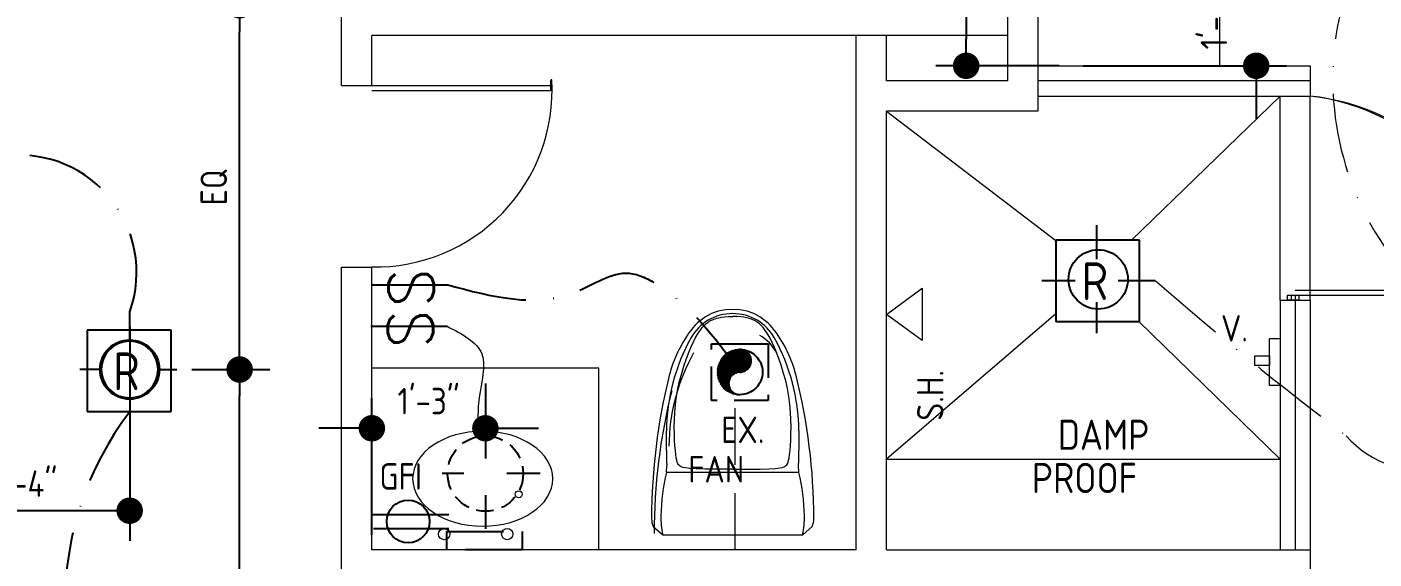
# Model space of a CAD drawing. Header units: feet. Extents: x 57903 to 63568, y -124112 to -112262.
# Drawn here: x 62210.9 to 62388.9, y -123507.3 to -123436.9 of the extents above; entities that cross this region are included whole.
import ezdxf

# ---------------------------------------------------------------- set-up
doc = ezdxf.new("R2010")
doc.units = ezdxf.units.FT
doc.header["$LTSCALE"] = 30
doc.header["$MEASUREMENT"] = 0
for name, pattern in [('DASHED2', [0.375, 0.25, -0.125]), ('HIDDEN', [0.375, 0.25, -0.125]), ('Solid', [0]), ('WIRE3', [0.59, 0.35, -0.12, 0, -0.12])]:
    doc.linetypes.add(name, pattern=pattern)
for name, color, linetype, lineweight in [('DIMS', 137, 'Continuous', 15), ('ELECTRICAL WALLS', 65, 'Continuous', 9), ('FIXTURES', 2, 'Continuous', 15), ('L1', 251, 'Continuous', 13)]:
    doc.layers.add(name, color=color, linetype=linetype, lineweight=lineweight)
for name, color, linetype in [('ELECTRICAL', 164, 'HIDDEN'), ('ELECTRICAL WIRING', 137, 'WIRE3'), ('TEXT', 7, 'Continuous')]:
    doc.layers.add(name, color=color, linetype=linetype)
doc.styles.add('ARCH', font='ARCHITXT.SHX')
doc.styles.add('ROMANS', font='romans')
doc.styles.add('TEXT1', font='ARCHITXT.shx')
doc.dimstyles.new('ARCHITECTURAL', dxfattribs={"dimtxt": 3.5, "dimasz": 3.5, "dimexe": 4, "dimexo": 2, "dimgap": 1.5, "dimtad": 1, "dimdec": 1, "dimzin": 3, "dimdsep": 46, "dimlunit": 4, "dimtxsty": 'ARCH', "dimblk": 'DOT', "dimcen": 0.0625, "dimadec": 0, "dimazin": 0, "dimtfac": 1, "dimtdec": 1, "dimtix": 1, "dimtofl": 0, "dimtmove": 1, "dimatfit": 2, "dimldrblk": 'DOTSMALL', "dimfxl": 1, "dimtolj": 1, "dimtzin": 0, "dimarcsym": 0})

# ---------------------------------------------------------------- blocks, each defined once
blk = doc.blocks.new('LT')
at = {"layer": 'ELECTRICAL', "linetype": 'Continuous'}
for p, q in [((0, 2.83), (0, 5.75)), ((-2.83, 0), (-4.69, 0)), ((2.83, 0), (4.95, 0)), ((0, -2.83), (0, -5.6))]:
    blk.add_line(p, q, dxfattribs=at)
blk.add_circle((0, 0), 2.83, dxfattribs=at)
blk = doc.blocks.new('_Dot')
at = {"layer": 'DIMS', "color": 0, "lineweight": -2}
blk.add_line((-0.5, 0), (-1, 0), dxfattribs=at)
at = {"layer": 'DIMS', "color": 0, "const_width": 0.5}
blk.add_lwpolyline([(-0.25, 0, 1), (0.25, 0, 1)], format="xyb", close=True, dxfattribs=at)
blk = doc.blocks.new('*D724')
at = {"layer": 'Defpoints', "color": 0, "linetype": 'Solid', "transparency": 16777216}
for p in [(62196.44, -123474.58), (62224.44, -123474.58), (62196.44, -123500.88)]:
    blk.add_point(p, dxfattribs=at)
at = {"layer": 'DIMS', "color": 0, "linetype": 'Solid', "lineweight": -2, "transparency": 16777216}
for p, q in [((62196.44, -123476.58), (62196.44, -123504.88)), ((62224.44, -123476.58), (62224.44, -123504.88)), ((62220.94, -123500.88), (62199.94, -123500.88))]:
    blk.add_line(p, q, dxfattribs=at)
at = {"layer": 'DIMS', "color": 0, "linetype": 'Solid', "lineweight": -2, "transparency": 16777216, "xscale": 3.5, "yscale": 3.5, "zscale": 3.5, "rotation": 180}
blk.add_blockref('_Dot', (62196.44, -123500.88), dxfattribs=at)
at = {"layer": 'DIMS', "color": 0, "linetype": 'Solid', "lineweight": -2, "transparency": 16777216, "xscale": 3.5, "yscale": 3.5, "zscale": 3.5}
blk.add_blockref('_Dot', (62224.44, -123500.88), dxfattribs=at)
at = {"layer": 'DIMS', "color": 0, "linetype": 'Solid', "transparency": 16777216, "insert": (62210.44, -123497.3), "char_height": 3.5, "attachment_point": 5, "style": 'ARCH'}
blk.add_mtext('\\A1;2\'-4"', dxfattribs=at)
blk = doc.blocks.new('_DotSmall')
at = {"layer": 'DIMS', "color": 0, "const_width": 0.5}
blk.add_lwpolyline([(-0.0625, 0, 1), (0.0625, 0, 1)], format="xyb", close=True, dxfattribs=at)
blk = doc.blocks.new('*D757')
at = {"layer": 'Defpoints', "color": 0, "linetype": 'Solid', "transparency": 16777216}
for p in [(62361.48, -123427.55), (62348.41, -123442.05), (62373.29, -123442.05)]:
    blk.add_point(p, dxfattribs=at)
at = {"layer": 'DIMS', "color": 0, "linetype": 'Solid', "lineweight": -2, "transparency": 16777216}
for p, q in [((62373.29, -123424.05), (62373.29, -123420.55)), ((62363.48, -123427.55), (62377.29, -123427.55)), ((62350.41, -123442.05), (62377.29, -123442.05)), ((62373.29, -123445.55), (62373.29, -123449.05))]:
    blk.add_line(p, q, dxfattribs=at)
at = {"layer": 'DIMS', "color": 0, "linetype": 'Solid', "lineweight": -2, "transparency": 16777216, "xscale": 3.5, "yscale": 3.5, "zscale": 3.5}
for p, rotation in [((62373.29, -123427.55), 270), ((62373.29, -123442.05), 90)]:
    blk.add_blockref('_Dot', p, dxfattribs=dict(at, rotation=rotation))
at = {"layer": 'DIMS', "color": 0, "linetype": 'Solid', "transparency": 16777216, "insert": (62367.7, -123434.8), "char_height": 3.5, "attachment_point": 5, "rotation": 90, "style": 'ARCH'}
blk.add_mtext('\\A1;1\'-2{\\H1x;\\S1/2;}"', dxfattribs=at)
blk = doc.blocks.new('*D759')
at = {"layer": 'Defpoints', "color": 0, "transparency": 16777216}
for p in [(62349.26, -123406.05), (62334.97, -123442.05), (62349.26, -123442.05)]:
    blk.add_point(p, dxfattribs=at)
at = {"layer": 'DIMS', "color": 0, "lineweight": -2, "transparency": 16777216}
for p, q in [((62347.26, -123406.05), (62330.97, -123406.05)), ((62334.97, -123409.55), (62334.97, -123438.55)), ((62347.26, -123442.05), (62330.97, -123442.05))]:
    blk.add_line(p, q, dxfattribs=at)
at = {"layer": 'DIMS', "color": 0, "lineweight": -2, "transparency": 16777216, "xscale": 3.5, "yscale": 3.5, "zscale": 3.5}
for p, rotation in [((62334.97, -123406.05), 90), ((62334.97, -123442.05), 270)]:
    blk.add_blockref('_Dot', p, dxfattribs=dict(at, rotation=rotation))
at = {"layer": 'DIMS', "color": 0, "transparency": 16777216, "insert": (62331.39, -123424.05), "char_height": 3.5, "attachment_point": 5, "rotation": 90, "style": 'ARCH'}
blk.add_mtext('\\A1;3\'-0"', dxfattribs=at)
blk = doc.blocks.new('*D762')
at = {"layer": 'Defpoints', "color": 0, "transparency": 16777216}
for p in [(62271.44, -123482.05), (62256.44, -123489.98), (62256.44, -123506.05)]:
    blk.add_point(p, dxfattribs=at)
at = {"layer": 'DIMS', "color": 0, "lineweight": -2, "transparency": 16777216}
for p, q in [((62271.44, -123484.05), (62271.44, -123493.98)), ((62256.44, -123504.05), (62256.44, -123485.98)), ((62252.94, -123489.98), (62249.44, -123489.98)), ((62274.94, -123489.98), (62278.44, -123489.98))]:
    blk.add_line(p, q, dxfattribs=at)
at = {"layer": 'DIMS', "color": 0, "lineweight": -2, "transparency": 16777216, "xscale": 3.5, "yscale": 3.5, "zscale": 3.5}
blk.add_blockref('_Dot', (62256.44, -123489.98), dxfattribs=at)
at = {"layer": 'DIMS', "color": 0, "lineweight": -2, "transparency": 16777216, "xscale": 3.5, "yscale": 3.5, "zscale": 3.5, "rotation": 180}
blk.add_blockref('_Dot', (62271.44, -123489.98), dxfattribs=at)
at = {"layer": 'DIMS', "color": 0, "transparency": 16777216, "insert": (62263.94, -123486.39), "char_height": 3.5, "attachment_point": 5, "style": 'ARCH'}
blk.add_mtext('\\A1;1\'-3"', dxfattribs=at)
blk = doc.blocks.new('*D775')
at = {"layer": 'Defpoints', "color": 0, "transparency": 16777216}
for p in [(62224.44, -123434.05), (62238.97, -123434.05), (62230.66, -123482.21)]:
    blk.add_point(p, dxfattribs=at)
at = {"layer": 'DIMS', "color": 0, "lineweight": -2, "transparency": 16777216}
for p, q in [((62226.44, -123434.05), (62242.97, -123434.05)), ((62238.97, -123478.71), (62238.97, -123437.55)), ((62232.66, -123482.21), (62242.97, -123482.21))]:
    blk.add_line(p, q, dxfattribs=at)
at = {"layer": 'DIMS', "color": 0, "lineweight": -2, "transparency": 16777216, "xscale": 3.5, "yscale": 3.5, "zscale": 3.5}
for p, rotation in [((62238.97, -123434.05), 90), ((62238.97, -123482.21), 270)]:
    blk.add_blockref('_Dot', p, dxfattribs=dict(at, rotation=rotation))
at = {"layer": 'DIMS', "color": 0, "transparency": 16777216, "insert": (62235.56, -123458.13), "char_height": 3.5, "attachment_point": 5, "rotation": 90, "style": 'ARCH'}
blk.add_mtext('\\A1;EQ', dxfattribs=at)
blk = doc.blocks.new('*D776')
at = {"layer": 'Defpoints', "color": 0, "transparency": 16777216}
for p in [(62230.66, -123482.21), (62238.97, -123482.21), (62229.92, -123546.08)]:
    blk.add_point(p, dxfattribs=at)
at = {"layer": 'DIMS', "color": 0, "lineweight": -2, "transparency": 16777216}
for p, q in [((62232.66, -123482.21), (62242.97, -123482.21)), ((62238.97, -123542.58), (62238.97, -123485.71)), ((62231.92, -123546.08), (62242.97, -123546.08))]:
    blk.add_line(p, q, dxfattribs=at)
at = {"layer": 'DIMS', "color": 0, "lineweight": -2, "transparency": 16777216, "xscale": 3.5, "yscale": 3.5, "zscale": 3.5}
for p, rotation in [((62238.97, -123482.21), 90), ((62238.97, -123546.08), 270)]:
    blk.add_blockref('_Dot', p, dxfattribs=dict(at, rotation=rotation))
at = {"layer": 'DIMS', "color": 0, "transparency": 16777216, "insert": (62235.56, -123514.15), "char_height": 3.5, "attachment_point": 5, "rotation": 90, "style": 'ARCH'}
blk.add_mtext('\\A1;EQ', dxfattribs=at)

msp = doc.modelspace()

# ---------------------------------------------------------------- linework, layer by layer
at = {"color": 0}
for p, q in [((62302.09, -123482.67), (62305.19, -123479.57)), ((62302.09, -123482.5), (62305.02, -123479.57)), ((62302.1, -123482.31), (62304.83, -123479.58)), ((62302.1, -123482.84), (62305.35, -123479.59)), ((62302.12, -123482.11), (62304.63, -123479.6)), ((62302.12, -123483), (62305.49, -123479.63)), ((62302.15, -123483.15), (62305.62, -123479.67)), ((62302.16, -123481.9), (62304.42, -123479.64)), ((62302.18, -123483.29), (62305.74, -123479.73)), ((62302.22, -123483.43), (62305.86, -123479.79)), ((62302.23, -123481.65), (62304.17, -123479.71)), ((62302.26, -123483.56), (62305.96, -123479.86)), ((62302.31, -123483.69), (62306.06, -123479.94)), ((62302.33, -123481.37), (62303.89, -123479.81)), ((62302.37, -123483.81), (62306.15, -123480.03)), ((62302.42, -123483.93), (62306.23, -123480.12)), ((62302.49, -123484.04), (62306.31, -123480.22)), ((62302.52, -123481.01), (62303.53, -123480)), ((62302.55, -123484.15), (62306.37, -123480.33)), ((62302.62, -123484.26), (62306.43, -123480.45)), ((62304.59, -123482.64), (62302.7, -123480.75)), ((62304.72, -123482.6), (62302.78, -123480.65)), ((62304.87, -123482.57), (62302.86, -123480.56)), ((62305.03, -123482.56), (62302.94, -123480.46)), ((62305.2, -123482.55), (62303.03, -123480.38)), ((62305.36, -123482.53), (62303.13, -123480.29)), ((62305.5, -123482.49), (62303.22, -123480.21)), ((62305.63, -123482.45), (62303.32, -123480.14)), ((62305.75, -123482.39), (62303.43, -123480.07)), ((62305.86, -123482.33), (62303.53, -123480)), ((62305.97, -123482.26), (62303.65, -123479.93)), ((62306.07, -123482.18), (62303.76, -123479.87)), ((62306.16, -123482.09), (62303.88, -123479.82)), ((62306.24, -123482), (62304.01, -123479.77)), ((62306.31, -123481.9), (62304.14, -123479.72)), ((62304.26, -123482.8), (62306.48, -123480.57)), ((62306.38, -123481.79), (62304.27, -123479.68)), ((62306.44, -123481.67), (62304.41, -123479.64)), ((62306.49, -123481.54), (62304.56, -123479.61)), ((62304.6, -123482.63), (62306.52, -123480.71)), ((62306.53, -123481.4), (62304.71, -123479.59)), ((62306.55, -123481.25), (62304.88, -123479.58)), ((62306.57, -123481.09), (62305.05, -123479.57)), ((62306.56, -123480.91), (62305.23, -123479.58)), ((62306.52, -123480.69), (62305.44, -123479.62)), ((62306.42, -123480.41), (62305.72, -123479.72)), ((62303.59, -123483.93), (62302.09, -123482.43)), ((62303.61, -123483.77), (62302.1, -123482.27)), ((62303.64, -123483.63), (62302.12, -123482.11)), ((62303.69, -123483.5), (62302.15, -123481.96)), ((62303.74, -123483.38), (62302.18, -123481.82)), ((62303.8, -123483.26), (62302.22, -123481.68)), ((62303.87, -123483.16), (62302.26, -123481.55)), ((62303.95, -123483.06), (62302.31, -123481.42)), ((62304.04, -123482.97), (62302.37, -123481.3)), ((62304.13, -123482.89), (62302.42, -123481.18)), ((62304.23, -123482.81), (62302.49, -123481.07)), ((62304.34, -123482.75), (62302.55, -123480.96)), ((62304.46, -123482.69), (62302.62, -123480.85)), ((62304.84, -123482.57), (62306.55, -123480.86)), ((62305.03, -123482.56), (62306.57, -123481.02)), ((62305.21, -123482.55), (62306.56, -123481.2)), ((62305.43, -123482.51), (62306.53, -123481.41)), ((62305.69, -123482.42), (62306.43, -123481.68)), ((62303.58, -123484.1), (62302.09, -123482.61)), ((62303.6, -123484.3), (62302.1, -123482.79)), ((62303.66, -123484.54), (62302.12, -123482.99)), ((62303.84, -123484.89), (62302.16, -123483.21)), ((62304.18, -123485.4), (62302.23, -123483.45)), ((62303.9, -123485.3), (62302.33, -123483.73)), ((62303.54, -123485.11), (62302.52, -123484.09)), ((62302.7, -123484.36), (62303.82, -123483.23)), ((62302.77, -123484.46), (62303.66, -123483.57)), ((62302.86, -123484.55), (62303.6, -123483.81)), ((62302.94, -123484.64), (62303.58, -123484)), ((62303.03, -123484.73), (62303.59, -123484.17)), ((62303.12, -123484.81), (62303.61, -123484.33)), ((62303.22, -123484.89), (62303.64, -123484.47)), ((62303.32, -123484.97), (62303.69, -123484.6)), ((62303.42, -123485.04), (62303.74, -123484.72)), ((62303.53, -123485.11), (62303.81, -123484.84)), ((62303.64, -123485.18), (62303.88, -123484.94)), ((62303.76, -123485.24), (62303.96, -123485.04)), ((62303.88, -123485.29), (62304.04, -123485.13)), ((62304.01, -123485.34), (62304.14, -123485.21)), ((62304.14, -123485.39), (62304.24, -123485.29)), ((62304.42, -123485.47), (62304.23, -123485.28)), ((62304.27, -123485.43), (62304.35, -123485.35)), ((62304.41, -123485.47), (62304.47, -123485.41)), ((62304.56, -123485.5), (62304.59, -123485.46)), ((62304.64, -123485.51), (62304.59, -123485.46)), ((62304.71, -123485.52), (62304.73, -123485.5)), ((62304.83, -123485.53), (62304.82, -123485.52)), ((62304.87, -123485.53), (62304.88, -123485.53)), ((62305.02, -123485.54), (62305.02, -123485.54)), ((62305.04, -123485.54), (62305.04, -123485.54))]:
    msp.add_line(p, q, dxfattribs=at)
at = {"layer": 'DIMS', "linetype": 'Solid'}
msp.add_open_spline([(62266.37, -123476.5), (62268.35, -123477.51), (62272.29, -123479.52), (62270.51, -123485.09), (62270.46, -123488), (62270.44, -123489.02)], degree=3, knots=[0, 0, 0, 0, 5.856561, 11.63714, 14.755758, 14.755758, 14.755758, 14.755758], dxfattribs=at)
at = {"layer": 'ELECTRICAL'}
for p, q in [((62352.21, -123467.6), (62352.21, -123463.13)), ((62344.98, -123470.45), (62349.36, -123470.45)), ((62355.06, -123470.45), (62359.93, -123470.45)), ((62352.21, -123477.41), (62352.21, -123473.31)), ((62301.33, -123478.81), (62308.82, -123478.81)), ((62271.44, -123489.02), (62271.44, -123493.12)), ((62268.59, -123495.97), (62265.75, -123495.95)), ((62278.67, -123495.97), (62274.29, -123495.97)), ((62271.44, -123498.83), (62271.44, -123503.29)), ((62266.33, -123506.05), (62266.33, -123503.61)), ((62266.33, -123503.61), (62276.28, -123503.61)), ((62276.28, -123503.61), (62276.28, -123506.05)), ((62276.28, -123506.05), (62266.33, -123506.05))]:
    msp.add_line(p, q, dxfattribs=at)
at = {"layer": 'ELECTRICAL', "linetype": 'Continuous'}
for p, q in [((62346.8, -123465.1), (62346.8, -123475.86)), ((62357.89, -123465.1), (62346.8, -123465.1)), ((62357.89, -123475.86), (62357.89, -123465.1)), ((62218.83, -123477.02), (62218.83, -123487.78)), ((62229.92, -123477.02), (62218.83, -123477.02)), ((62229.92, -123487.78), (62229.92, -123477.02)), ((62346.8, -123475.86), (62357.89, -123475.86)), ((62218.83, -123487.78), (62229.92, -123487.78))]:
    msp.add_line(p, q, dxfattribs=at)
at = {"layer": 'ELECTRICAL', "color": 2, "linetype": 'Continuous'}
for p, q in [((62256.44, -123471.03), (62266.5, -123471.03)), ((62256.31, -123476.5), (62266.37, -123476.5))]:
    msp.add_line(p, q, dxfattribs=at)
at = {"layer": 'ELECTRICAL', "color": 66, "linetype": 'Continuous'}
for p, q in [((62256.44, -123501.36), (62266.62, -123501.36)), ((62256.65, -123503.25), (62266.62, -123503.25))]:
    msp.add_line(p, q, dxfattribs=at)
at = {"layer": 'ELECTRICAL', "ltscale": 0.6}
msp.add_lwpolyline([(62301.33, -123478.81), (62308.82, -123478.81), (62308.82, -123486.3), (62301.33, -123486.3)], close=True, dxfattribs=at)
at = {"layer": 'ELECTRICAL', "linetype": 'Continuous'}
for centre in [(62352.42, -123470.29), (62224.44, -123482.21)]:
    msp.add_circle(centre, 3.92, dxfattribs=at)
at = {"layer": 'ELECTRICAL', "color": 5}
msp.add_circle((62305.07, -123482.55), 2.99, dxfattribs=at)
at = {"layer": 'ELECTRICAL', "ltscale": 0.3}
msp.add_circle((62271.44, -123495.97), 4.99, dxfattribs=at)
at = {"layer": 'ELECTRICAL', "color": 66, "linetype": 'Continuous'}
msp.add_circle((62261.23, -123502.3), 2.83, dxfattribs=at)
at = {"layer": 'ELECTRICAL'}
for centre, start, end in [((62305.07, -123481.06), 270, 90), ((62305.07, -123484.05), 90, 270)]:
    msp.add_arc(centre, 1.49, start, end, dxfattribs=at)
at = {"layer": 'ELECTRICAL WALLS', "color": 251}
for p, q in [((62340.44, -123370.05), (62340.44, -123444.05)), ((62344.44, -123372.05), (62344.44, -123448.05)), ((62344.44, -123372.05), (62344.44, -123448.05)), ((62368.44, -123372.05), (62368.44, -123442.05)), ((62368.44, -123372.05), (62368.44, -123442.05)), ((62252.44, -123442.65), (62252.44, -123434.05)), ((62252.44, -123444.66), (62252.44, -123434.05)), ((62256.44, -123442.65), (62256.44, -123438.05)), ((62320.44, -123438.05), (62256.44, -123438.05)), ((62256.44, -123444.66), (62256.44, -123438.05)), ((62340.44, -123438.05), (62256.44, -123438.05)), ((62320.44, -123506.05), (62320.44, -123438.05)), ((62320.44, -123506.05), (62320.44, -123438.05)), ((62324.44, -123444.05), (62324.44, -123438.05)), ((62340.36, -123438.05), (62324.44, -123438.05)), ((62344.44, -123442.05), (62380.44, -123442.05)), ((62344.44, -123442.05), (62380.44, -123442.05)), ((62344.44, -123442.05), (62380.44, -123442.05)), ((62344.44, -123442.05), (62380.44, -123442.05)), ((62380.44, -123442.05), (62380.44, -123446.05)), ((62380.44, -123442.05), (62380.44, -123446.05)), ((62380.44, -123442.05), (62380.44, -123446.05)), ((62252.44, -123444.66), (62256.44, -123444.66)), ((62256.44, -123444.66), (62280.06, -123444.66)), ((62280.06, -123444.05), (62280.06, -123445.33)), ((62340.44, -123444.05), (62324.44, -123444.05)), ((62256.44, -123445.33), (62280.06, -123445.33)), ((62344.44, -123446.05), (62380.44, -123446.05)), ((62344.44, -123446.05), (62380.44, -123446.05)), ((62344.44, -123446.05), (62380.44, -123446.05)), ((62324.44, -123506.05), (62324.44, -123448.05)), ((62344.44, -123448.05), (62324.44, -123448.05)), ((62324.44, -123506.05), (62324.44, -123448.05)), ((62344.44, -123448.05), (62324.44, -123448.05)), ((62252.44, -123516.05), (62252.44, -123468.66)), ((62252.44, -123468.66), (62256.44, -123468.66)), ((62256.44, -123506.05), (62256.44, -123468.66)), ((62378.44, -123471.71), (62406.25, -123471.71)), ((62378.94, -123471.73), (62406.75, -123471.73)), ((62376.44, -123473.05), (62376.44, -123506.05)), ((62376.44, -123473.05), (62380.44, -123473.05)), ((62376.44, -123473.05), (62376.44, -123506.05)), ((62376.44, -123473.05), (62380.44, -123473.05)), ((62377.44, -123473.05), (62377.44, -123472.38)), ((62377.44, -123472.38), (62378.44, -123472.38)), ((62377.44, -123473.05), (62377.44, -123472.38)), ((62377.44, -123472.38), (62378.44, -123472.38)), ((62378.44, -123473.05), (62377.44, -123473.05)), ((62378.44, -123473.05), (62377.44, -123473.05)), ((62378.44, -123472.38), (62406.25, -123472.38)), ((62378.44, -123472.38), (62378.44, -123473.05)), ((62378.44, -123472.38), (62378.44, -123473.05)), ((62378.44, -123473.05), (62378.44, -123506.05)), ((62378.94, -123472.4), (62406.75, -123472.4)), ((62380.44, -123473.05), (62380.44, -123506.05)), ((62380.44, -123473.05), (62380.44, -123506.05)), ((62357.79, -123475.86), (62376.44, -123494.05)), ((62286.44, -123482.05), (62256.44, -123482.05)), ((62286.44, -123482.05), (62256.44, -123482.05)), ((62286.44, -123506.05), (62286.44, -123482.05)), ((62286.44, -123506.05), (62286.44, -123482.05)), ((62295.37, -123495.8), (62295.41, -123494.92)), ((62312.87, -123495.8), (62312.82, -123494.92)), ((62324.44, -123494.05), (62376.44, -123494.05)), ((62295.37, -123495.8), (62312.87, -123495.8)), ((62320.44, -123506.05), (62256.44, -123506.05)), ((62320.44, -123506.05), (62256.44, -123506.05)), ((62324.44, -123506.05), (62380.44, -123506.05)), ((62380.44, -123506.05), (62380.44, -123514.05))]:
    msp.add_line(p, q, dxfattribs=at)
at = {"layer": 'ELECTRICAL WALLS', "color": 251, "linetype": 'Solid'}
for p, q in [((62380.44, -123444.05), (62344.44, -123444.05)), ((62376.44, -123446.05), (62356.81, -123465.1)), ((62376.44, -123473.05), (62376.44, -123446.05)), ((62380.44, -123473.05), (62380.44, -123446.05)), ((62324.44, -123448.05), (62346.8, -123465.15)), ((62378.44, -123473.05), (62378.44, -123506.05)), ((62324.44, -123506.05), (62380.44, -123506.05)), ((62352.44, -123506.05), (62376.44, -123506.05)), ((62380.44, -123506.05), (62380.44, -123514.05))]:
    msp.add_line(p, q, dxfattribs=at)
at = {"layer": 'ELECTRICAL WALLS', "color": 251, "linetype": 'DASHED2'}
msp.add_line((62304.44, -123506.05), (62304.44, -123484.28), dxfattribs=at)
at = {"layer": 'ELECTRICAL WALLS', "color": 251}
msp.add_lwpolyline([(62378.94, -123473.05), (62377.94, -123473.05), (62377.94, -123472.38), (62378.94, -123472.38)], close=True, dxfattribs=at)
msp.add_lwpolyline([(62293.6, -123502.95), (62294.87, -123504.05), (62313.37, -123504.05), (62314.63, -123502.95, 0.093331), (62314.83, -123501.89, 0.061565), (62312.49, -123483.02, 0.101081), (62309.64, -123477.04, 0.125084), (62306.91, -123474.82), (62306.01, -123474.49), (62305.07, -123474.31), (62304.12, -123474.28), (62303.16, -123474.31), (62302.22, -123474.49), (62301.32, -123474.82, 0.119506), (62298.59, -123477.04, 0.09972), (62295.74, -123483.02, 0.061521), (62293.4, -123501.89, 0.093352)], format="xyb", close=True, dxfattribs=at)
for points in [[(62304.12, -123495.4), (62302.07, -123495.39), (62300.49, -123495.37), (62299.31, -123495.33), (62298.47, -123495.29), (62297.9, -123495.23), (62297.54, -123495.16), (62297.32, -123495.08), (62297.18, -123495), (62297.18, -123495), (62297.07, -123494.91), (62296.97, -123494.8), (62296.88, -123494.66), (62296.79, -123494.46), (62296.72, -123494.21), (62296.66, -123493.88), (62296.59, -123493.46), (62296.54, -123492.93), (62296.54, -123492.93), (62296.48, -123492.29), (62296.44, -123491.55), (62296.41, -123490.72), (62296.4, -123489.81), (62296.42, -123488.85), (62296.47, -123487.85), (62296.56, -123486.82), (62296.7, -123485.78), (62296.7, -123485.78), (62296.88, -123484.74), (62297.11, -123483.72), (62297.38, -123482.73), (62297.67, -123481.78), (62297.97, -123480.88), (62298.28, -123480.05), (62298.59, -123479.3), (62298.89, -123478.64), (62298.89, -123478.64), (62299.17, -123478.08), (62299.43, -123477.62), (62299.68, -123477.23), (62299.9, -123476.92), (62300.1, -123476.67), (62300.28, -123476.47), (62300.44, -123476.31), (62300.59, -123476.18), (62300.59, -123476.18), (62300.71, -123476.08), (62300.82, -123475.99), (62300.92, -123475.91), (62301.01, -123475.84), (62301.11, -123475.79), (62301.21, -123475.73), (62301.32, -123475.67), (62301.45, -123475.62), (62301.45, -123475.62), (62301.61, -123475.55), (62301.79, -123475.49), (62302.02, -123475.42), (62302.3, -123475.36), (62302.64, -123475.3), (62303.05, -123475.25), (62303.54, -123475.21), (62304.12, -123475.18)], [(62304.12, -123495.4), (62306.16, -123495.39), (62307.74, -123495.37), (62308.92, -123495.33), (62309.76, -123495.29), (62310.33, -123495.23), (62310.69, -123495.16), (62310.91, -123495.08), (62311.05, -123495), (62311.05, -123495), (62311.16, -123494.91), (62311.26, -123494.8), (62311.35, -123494.66), (62311.44, -123494.46), (62311.51, -123494.21), (62311.58, -123493.88), (62311.64, -123493.46), (62311.69, -123492.93), (62311.69, -123492.93), (62311.75, -123492.29), (62311.79, -123491.55), (62311.82, -123490.72), (62311.83, -123489.81), (62311.81, -123488.85), (62311.76, -123487.85), (62311.67, -123486.82), (62311.53, -123485.78), (62311.53, -123485.78), (62311.35, -123484.74), (62311.12, -123483.72), (62310.85, -123482.73), (62310.57, -123481.78), (62310.26, -123480.88), (62309.95, -123480.05), (62309.64, -123479.3), (62309.34, -123478.64), (62309.34, -123478.64), (62309.06, -123478.08), (62308.8, -123477.62), (62308.55, -123477.23), (62308.33, -123476.92), (62308.13, -123476.67), (62307.95, -123476.47), (62307.79, -123476.31), (62307.64, -123476.18), (62307.64, -123476.18), (62307.52, -123476.08), (62307.41, -123475.99), (62307.31, -123475.91), (62307.22, -123475.84), (62307.12, -123475.79), (62307.02, -123475.73), (62306.91, -123475.67), (62306.78, -123475.62), (62306.78, -123475.62), (62306.62, -123475.55), (62306.44, -123475.49), (62306.21, -123475.42), (62305.93, -123475.36), (62305.59, -123475.3), (62305.18, -123475.25), (62304.69, -123475.21), (62304.12, -123475.18)]]:
    msp.add_lwpolyline(points, dxfattribs=at)
for centre, radius in [((62275.85, -123498.71, 0.25), 0.456), ((62266, -123503.97, 8.5), 0.75), ((62274.33, -123503.97, 8.5), 0.75)]:
    msp.add_circle(centre, radius, dxfattribs=at)
for centre, radius, start, end in [((62256.88, -123445.29), 23.37, 268.9185, 3.3793), ((62280.19, -123444.05), 0.134, 81.1058, 180), ((62377.25, -123476), 30.11, 6.0503, 84.0167), ((62376.65, -123476.02), 30.21, 6.1174, 82.79), ((62304.16, -123481.29), 6.48, 90.3798, 120.4559), ((62304.07, -123481.29), 6.48, 59.5441, 89.6202), ((62303.97, -123480.96), 6.11, 120.4559, 150.8838), ((62304.26, -123480.96), 6.11, 29.1162, 59.5441), ((62321.31, -123490.62), 25.96, 150.8838, 179.3594), ((62304.59, -123482.96), 6.11, 29.1162, 59.5441), ((62286.92, -123490.62), 25.96, 0.6406, 29.1162), ((62321.64, -123492.62), 25.96, 150.8838, 179.3594), ((62371.29, -123503.89), 77.56, 165.9132, 179.9951), ((62394.67, -123491.44), 99.33, 179.3594, 182.0057), ((62213.56, -123491.44), 99.33, 357.9943, 0.6406), ((62323.83, -123502.45), 29.23, 166.8643, 178.1795), ((62284.4, -123502.45), 29.23, 1.8205, 13.1357), ((62307.61, -123501.52), 12.99, 180, 191.2587), ((62300.62, -123501.52), 12.99, 348.7413, 0)]:
    msp.add_arc(centre, radius, start, end, dxfattribs=at)
at = {"layer": 'ELECTRICAL WALLS', "color": 251, "extrusion": (0, 0, -1)}
msp.add_ellipse((62271.09, -123496.65, 8), major_axis=(9.26, 0), ratio=0.677743, dxfattribs=at)
at = {"layer": 'ELECTRICAL WIRING', "linetype": 'WIRE3', "lineweight": 0}
for centre, radius, start, end in [((62422.73, -123443.81), 39.32, 130.9973, 231.2726), ((62687.15, -123093.6), 499.09, 229.0316, 232.768), ((62395.42, -123482), 13.61, 221.2517, 342.2778)]:
    msp.add_arc(centre, radius, start, end, dxfattribs=at)
at = {"layer": 'ELECTRICAL WIRING', "linetype": 'WIRE3'}
for centre, radius, start, end in [((62209.87, -123469.35), 15.49, 340.263, 101.5869), ((62257.66, -123513.13), 41.77, 142.6801, 217.3199)]:
    msp.add_arc(centre, radius, start, end, dxfattribs=at)
msp.add_open_spline([(62266.5, -123471.03), (62272.27, -123472.58), (62280.55, -123474.8), (62289.38, -123468.36), (62297.85, -123472.77), (62301.69, -123477.92), (62304.7, -123481.96)], degree=3, knots=[0, 0, 0, 0, 16.982131, 24.362073, 28.509902, 43.605655, 43.605655, 43.605655, 43.605655], dxfattribs=at)
at = {"layer": 'FIXTURES'}
for points in [[(62329.15, -123478.38), (62324.44, -123474.92), (62329.15, -123471.45)], [(62376.44, -123478.13), (62376.44, -123484.31), (62375.05, -123484.31), (62375.05, -123478.13)], [(62375.05, -123480.4), (62375.05, -123481.7), (62373.12, -123481.7), (62373.12, -123480.4)]]:
    msp.add_lwpolyline(points, close=True, dxfattribs=at)
at = {"layer": 'L1', "linetype": 'Solid'}
for p, q in [((62380.44, -123444.05), (62344.44, -123444.05)), ((62380.44, -123444.05), (62344.44, -123444.05)), ((62376.44, -123446.05), (62356.81, -123465.1)), ((62376.44, -123473.05), (62376.44, -123446.05)), ((62380.44, -123473.05), (62380.44, -123446.05)), ((62324.44, -123448.05), (62346.8, -123465.15)), ((62346.8, -123474.86), (62324.44, -123494.05))]:
    msp.add_line(p, q, dxfattribs=at)

# ---------------------------------------------------------------- block references
at = {"layer": 'ELECTRICAL', "xscale": -1.32667500000658, "yscale": 1.32667500000658, "zscale": 1.32667500000658}
msp.add_blockref('LT', (62224.44, -123482.21), dxfattribs=at)

# ---------------------------------------------------------------- texts
at = {"layer": 'ELECTRICAL', "color": 2, "linetype": 'Continuous', "style": 'ROMANS'}
for p in [(62264.65, -123473.97), (62264.52, -123479.43)]:
    msp.add_text('S', height=5.99, rotation=90, dxfattribs=at).set_placement(p)
at = {"layer": 'ELECTRICAL', "color": 7, "style": 'TEXT1'}
for s, p in [('DAMP ', (62347.07, -123492.83, -0.01)), ('PROOF ', (62343.65, -123498.55, -0.01))]:
    msp.add_text(s, height=3.99, dxfattribs=at).set_placement(p)
at = {"layer": 'TEXT'}
for s, height, style, p in [('R', 5, 'ARCH', (62350.22, -123473.02)), ('V.', 3.5, 'TEXT1', (62368.64, -123478.51)), ('V.', 3.5, 'TEXT1', (62368.64, -123478.51)), ('R', 5, 'ARCH', (62222.25, -123484.94)), ('EX.', 3.5, 'TEXT1', (62302.61, -123491.94)), (' FAN', 3.5, 'TEXT1', (62296.35, -123497.15))]:
    msp.add_text(s, height=height, dxfattribs=dict(at, style=style)).set_placement(p)
at = {"layer": 'TEXT', "style": 'TEXT1'}
msp.add_text('S.H.', height=3.5, rotation=90, dxfattribs=at).set_placement((62331.97, -123488.97))
at = {"layer": 'TEXT', "color": 7, "style": 'TEXT1'}
msp.add_text('GFI', height=3.5, dxfattribs=at).set_placement((62257.44, -123498.1))

# ---------------------------------------------------------------- dimensions: what is measured, and where the dimension line sits
at = {"layer": 'DIMS'}
for base, p1, p2, angle, picture, middle in [((62334.97, -123442.05), (62349.26, -123406.05), (62349.26, -123442.05), 90, '*D759', (62331.39, -123424.05)), ((62256.44, -123489.98), (62271.44, -123482.05), (62256.44, -123506.05), 180, '*D762', (62263.94, -123486.39))]:
    dim = msp.add_linear_dim(base=base, p1=p1, p2=p2, angle=angle, dimstyle='ARCHITECTURAL', dxfattribs=at)
    dim.commit()
    dim.dimension.update_dxf_attribs({"geometry": picture, "text_midpoint": middle})
at = {"layer": 'DIMS', "linetype": 'Solid'}
dim = msp.add_linear_dim(base=(62373.29, -123442.05), p1=(62361.48, -123427.55), p2=(62348.41, -123442.05), angle=90, dimstyle='ARCHITECTURAL', dxfattribs=at)
dim.commit()
dim.dimension.update_dxf_attribs({"geometry": '*D757', "text_midpoint": (62367.7, -123434.8)})
at = {"layer": 'DIMS'}
for base, p1, p2, picture, middle in [((62238.97, -123434.05), (62230.66, -123482.21), (62224.44, -123434.05), '*D775', (62235.56, -123458.13)), ((62238.97, -123482.21), (62229.92, -123546.08), (62230.66, -123482.21), '*D776', (62235.56, -123514.15))]:
    dim = msp.add_linear_dim(base=base, p1=p1, p2=p2, angle=90, text='EQ', dimstyle='ARCHITECTURAL', dxfattribs=at)
    dim.commit()
    dim.dimension.update_dxf_attribs({"geometry": picture, "text_midpoint": middle})
at = {"layer": 'DIMS', "linetype": 'Solid'}
dim = msp.add_linear_dim(base=(62196.44, -123500.88), p1=(62224.44, -123474.58), p2=(62196.44, -123474.58), dimstyle='ARCHITECTURAL', dxfattribs=at)
dim.commit()
dim.dimension.update_dxf_attribs({"geometry": '*D724', "text_midpoint": (62210.44, -123497.3)})

doc.saveas('drawing.dxf')
